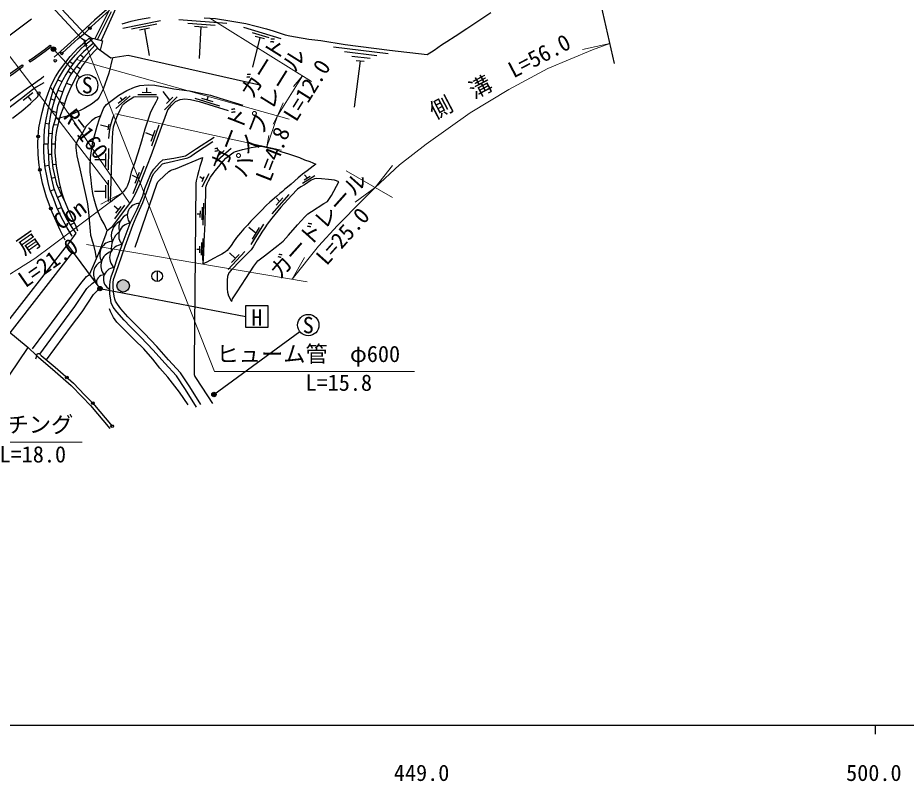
# Model space of a CAD drawing. Units: millimetres at full size, sheet at 1:1000; details may follow other scales. Extents: x 40000 to 680000, y 20000 to 380000.
# Drawn here: x 471600 to 571485, y 198715 to 284496 of the extents above; entities that cross this region are included whole.
import ezdxf
from ezdxf.enums import TextEntityAlignment as Align

# ---------------------------------------------------------------- set-up
doc = ezdxf.new("R2010")
doc.units = ezdxf.units.MM
doc.header["$LTSCALE"] = 1000
for name, color, linetype, lineweight in [('M-BGD', 7, 'Continuous', 25), ('M-BGD-EXST', 7, 'Continuous', 25), ('M-BMK-OTRS', 5, 'Continuous', 25), ('M-STR-HTXT', 7, 'Continuous', 13), ('M-STR-STRC', 7, 'Continuous', 25), ('M-TTL-BAND', 7, 'Continuous', 25)]:
    doc.layers.add(name, color=color, linetype=linetype, lineweight=lineweight)
doc.styles.add('ＭＳ ゴシック', font='')
doc.styles.get('ＭＳ ゴシック').set_extended_font_data('MS Gothic')

# ---------------------------------------------------------------- blocks, each defined once
blk = doc.blocks.new('open_arrow')
at = {"color": 0, "linetype": 'Continuous', "lineweight": -2}
blk.add_lwpolyline([(7.5, 1.25), (0, 0), (7.5, -1.25)], dxfattribs=at)

msp = doc.modelspace()

# ---------------------------------------------------------------- hatches: boundary and pattern name
at = {"layer": 'M-BGD'}
msp.add_hatch(color=256, dxfattribs=at).paths.add_polyline_path([(482748, 254379, 1), (484148, 254379, 0.41421), (483448, 255079, 0.41421)])
at = {"layer": 'M-BGD-EXST'}
for points in [[(475392, 280854, 0.41421), (475731, 280754, 0.41421), (475831, 281093, 1)], [(480624, 253947, 0.41421), (480963, 253847, 0.41421), (481063, 254186, 1)], [(493433, 242052, 0.41421), (493772, 241952, 0.41421), (493872, 242291, 1)]]:
    msp.add_hatch(color=256, dxfattribs=at).paths.add_polyline_path(points)

# ---------------------------------------------------------------- linework, layer by layer
at = {"layer": 'M-BGD'}
for p, q in [((482193, 285942), (480265, 282125)), ((480553, 282050), (482150, 285219)), ((482630, 285578), (480983, 281940)), ((483398, 283313), (487638, 284185)), ((484378, 283239), (487240, 283830)), ((489711, 284295), (495105, 283876)), ((490738, 283895), (493777, 283662)), ((485282, 283142), (486401, 283368)), ((485841, 283255), (486379, 280272)), ((491459, 283556), (492877, 283449)), ((492168, 283502), (491985, 279905)), ((496992, 283435), (501186, 282186)), ((497939, 282826), (499844, 282279)), ((498820, 282293), (497976, 278963)), ((498302, 282433), (499337, 282153)), ((507103, 281235), (513259, 280473)), ((508320, 280690), (511957, 280256)), ((478667, 280343), (479016, 280047)), ((509175, 280177), (511213, 279941)), ((509648, 279711), (510549, 279605)), ((477452, 279595), (477819, 279334)), ((478219, 279051), (478638, 278753)), ((510099, 279658), (509408, 274459)), ((477248, 278501), (477640, 278237)), ((476102, 277530), (476569, 277347)), ((477074, 277149), (477664, 276918)), ((472195, 275247), (473301, 276086)), ((476111, 276374), (476659, 276165)), ((482613, 274298), (484233, 275721)), ((485105, 275875), (487194, 275875)), ((485601, 276122), (486582, 276112)), ((486092, 276117), (486102, 276623)), ((488678, 275222), (487934, 276212)), ((472748, 275666), (473101, 275208)), ((475326, 275391), (475738, 275254)), ((476266, 275078), (476863, 274879)), ((482872, 274893), (483816, 275642)), ((483344, 275268), (483141, 275537)), ((488105, 274150), (489512, 275618)), ((488309, 274860), (489047, 275584)), ((491493, 275461), (494274, 274621)), ((492272, 275468), (493522, 275072)), ((492897, 275270), (493003, 275625)), ((475408, 274067), (475958, 273868)), ((474717, 272640), (475125, 272586)), ((475639, 272518), (476095, 272457)), ((481812, 272221), (480911, 272421)), ((481757, 271916), (481867, 272525)), ((486607, 270631), (487051, 271853)), ((486655, 270105), (487496, 272474)), ((475065, 271513), (475460, 271481)), ((486829, 271242), (485993, 271566)), ((474554, 270315), (475005, 270328)), ((475391, 270338), (475817, 270350)), ((481789, 269798), (481779, 267407)), ((493791, 268290), (495607, 269858)), ((494464, 269278), (493988, 269821)), ((475031, 269180), (475377, 269176)), ((481480, 269256), (481480, 267779)), ((494112, 268969), (494816, 269586)), ((474669, 267846), (475104, 267924)), ((475504, 267995), (475904, 268066)), ((481480, 268517), (480264, 268535)), ((484591, 264760), (485821, 267873)), ((485038, 266525), (484488, 266787)), ((484803, 265900), (485274, 267149)), ((492333, 265485), (493135, 267018)), ((503624, 265917), (504979, 266771)), ((503791, 266284), (504458, 266711)), ((504125, 266497), (503837, 266851)), ((475366, 266484), (475793, 266585)), ((481453, 265698), (481453, 264220)), ((481762, 266239), (481751, 263849)), ((492443, 266369), (492073, 266609)), ((492317, 266090), (492569, 266648)), ((475274, 265063), (475698, 265213)), ((476165, 265378), (476370, 265450)), ((481453, 264959), (480237, 264977)), ((476049, 264317), (476521, 264555)), ((500204, 262461), (502095, 264623)), ((500643, 263449), (501416, 264279)), ((501030, 263864), (500696, 264210)), ((476072, 263019), (476498, 263196)), ((482938, 262915), (482419, 263347)), ((482495, 261899), (483652, 263445)), ((482635, 262526), (483241, 263304)), ((492092, 262794), (492080, 262050)), ((492320, 263199), (492283, 261786)), ((492477, 263674), (492412, 261208)), ((492086, 262422), (491766, 262425)), ((498380, 260279), (497572, 260933)), ((497858, 259025), (499246, 261324)), ((497976, 259618), (498784, 260940)), ((492424, 259702), (492359, 257236)), ((469961, 249710), (477180, 258975)), ((492039, 258822), (492027, 258078)), ((492267, 259228), (492230, 257814)), ((470760, 249108), (477800, 258144)), ((492033, 258450), (491713, 258453)), ((495257, 256198), (497111, 258222)), ((496071, 257456), (495387, 258084)), ((495641, 257003), (496501, 257908)), ((487276, 256063), (487276, 254863))]:
    msp.add_line(p, q, dxfattribs=at)
for points in [[(479253, 281871), (478812, 282149), (468967, 292708)], [(479967, 282130), (479198, 282615), (469452, 293067)], [(482310, 286026), (481359, 285217), (480240, 284229), (478817, 282902), (478308, 282416), (475709, 280084)], [(476538, 280496), (477558, 281435), (478372, 282177), (479168, 282812), (479885, 283501), (480699, 284252), (481533, 285016), (481881, 285325)], [(492568, 284509), (493834, 284402), (495438, 284153), (497231, 283849), (498417, 283546), (499577, 283260), (500308, 283019), (500985, 282788), (501653, 282592), (502179, 282467), (502830, 282360), (504321, 282092), (505685, 281941), (508413, 281504), (513397, 280853), (517641, 280354), (518421, 280858), (519242, 281450), (519837, 281831), (520765, 282431), (522086, 283287), (523436, 284174), (524772, 285073)], [(483346, 283807), (484349, 284100), (485169, 284314), (485828, 284430), (486479, 284528)], [(476932, 259510), (476351, 260623), (475479, 262655), (474826, 264324), (474366, 265921), (474099, 267406), (473982, 268250), (473893, 269158), (473873, 270384), (473893, 271165), (473973, 272112), (474102, 272840), (474352, 273857), (474612, 274848), (475021, 276044), (475361, 276925), (475859, 277852), (476278, 278560), (476908, 279370), (477496, 280148), (478385, 281106), (479163, 281794), (479633, 282197), (480558, 281074), (482052, 279981), (484028, 280303), (498819, 276952)], [(477731, 259972), (477167, 260885), (476490, 262126), (476004, 263163), (475643, 264103), (475214, 265219), (475000, 265986), (474853, 266753), (474695, 267646), (474559, 268718), (474548, 269588), (474559, 271043), (474604, 271888), (474752, 272873), (475011, 274136), (475326, 275391), (475670, 276586), (476168, 277672), (476737, 278621), (477335, 279455), (478076, 280340), (478709, 281027), (479388, 281643), (479796, 281999)], [(479901, 281872), (479985, 282197), (481122, 281904), (480853, 280858)], [(480096, 281635), (478972, 280659), (478362, 280027), (477932, 279494), (477397, 278738), (477009, 278123), (476667, 277540), (476201, 276626), (475850, 275642), (475522, 274497), (475295, 273637), (475101, 272443), (475065, 271513), (474986, 269956), (475046, 268930), (475106, 267883), (475226, 267094), (475383, 266412), (475614, 265426), (475969, 264527), (476274, 263727), (476722, 262666), (477050, 261976), (477432, 261347), (477846, 260705), (478123, 260302)], [(480260, 281436), (479631, 280693), (479016, 280047), (478424, 279316), (477979, 278741), (477471, 277987), (477126, 277265), (476788, 276503), (476388, 275452), (476081, 274513), (475835, 273223), (475505, 272038), (475395, 270677), (475375, 269057), (475549, 267615), (475965, 265856), (476446, 264703), (476933, 263739)], [(480558, 281074), (479528, 279989), (478838, 279090), (478228, 278064), (477435, 276452), (477123, 275660), (476656, 274257), (476422, 273580), (476162, 272749), (475954, 271839), (475850, 271073), (475772, 269360), (475928, 267829), (476240, 265982), (476500, 264918), (476825, 263994), (477306, 262852), (478111, 261087), (478332, 260540)], [(482237, 280005), (481856, 278262), (481213, 276490), (480766, 275573), (480534, 275289), (479884, 274788), (479058, 274308), (477961, 273760), (477138, 273433), (475967, 273159)], [(456888, 266264), (457881, 266751), (458856, 267273), (460198, 267970), (461557, 268736), (462445, 269310), (463699, 270146), (465254, 271195), (466735, 272205), (467902, 273092), (469261, 274085), (470445, 274959), (471306, 275597), (472127, 276225), (472694, 276641), (473204, 276971), (473792, 277366), (474281, 277710), (474532, 277947)], [(474513, 277199), (473664, 276706), (473263, 276385), (472002, 275422), (469342, 273438)], [(481664, 260593), (481298, 261338), (480960, 261921), (480648, 262638), (480404, 263329), (480181, 264100), (480040, 264762), (479931, 265516), (479844, 266265), (479736, 267187), (479747, 267849), (479790, 268772), (480040, 270599), (480301, 271510), (480529, 272324), (480790, 273138), (481062, 273826), (481279, 274390), (481583, 274748), (482213, 275248), (482973, 275812), (483863, 276311), (484721, 276691), (485340, 276897), (486242, 276962), (487013, 276908), (488218, 276702), (489152, 276528), (490914, 276290), (493269, 275810), (494335, 275474), (496904, 274693)], [(470995, 273221), (472154, 274105), (473042, 274876), (473864, 275660), (473917, 275878)], [(479658, 255655), (480111, 256657), (480827, 258323), (481556, 260236), (481664, 260593), (482272, 261093), (484398, 263878), (484881, 264786), (485363, 265889), (486609, 269016), (488477, 274150), (488876, 274655), (489346, 275089), (489839, 275300), (490367, 275371), (491025, 275312), (492000, 275077), (495261, 274087)], [(482038, 263802), (482244, 270935), (482286, 271595), (482380, 272231), (482589, 272899), (482756, 273347), (482878, 273656), (483114, 274146), (483381, 274683), (483575, 274877), (483833, 275100), (484220, 275337), (484637, 275603), (484822, 275650), (487309, 275622), (487294, 275405), (487127, 275016), (486710, 274252), (486495, 273767), (486234, 272976), (485895, 271977), (485501, 270620), (485084, 269278), (484721, 268135), (484362, 267150), (484109, 266170), (483949, 265635), (483840, 265425), (483500, 264989), (483149, 264645), (482474, 264142), (482037, 263772)], [(480926, 273482), (480332, 273255), (479880, 272923), (479297, 272310), (478854, 271507), (478472, 270965), (478253, 270568), (478130, 270265), (478117, 269872), (478246, 268991), (478582, 267528), (478975, 265655), (479285, 264298), (479427, 263582), (479568, 262647), (479639, 261793), (479755, 260530), (479788, 260053), (479833, 259840), (479963, 259429), (480065, 259111), (480286, 258169), (480423, 257441)], [(481828, 270940), (481910, 271737), (482020, 272347), (482219, 272992), (482433, 273611)], [(491712, 240739), (490474, 242719), (489432, 244262), (488118, 245688), (486819, 247157), (485434, 248619), (484229, 249804), (483547, 250519), (482744, 251442), (482333, 251995), (482118, 252475), (482010, 253043), (481947, 253452), (481959, 253818), (481964, 254423), (481996, 254883), (482096, 255392), (482357, 256106), (482705, 257176), (483339, 259007), (484228, 261408), (485038, 262990), (485655, 264504), (485882, 265316), (486222, 266147), (486552, 266962), (486909, 267471), (487547, 268205), (487925, 268524), (489130, 268715), (490468, 269002), (490919, 269280), (491699, 269806), (493670, 271084)], [(492198, 241043), (490955, 243032), (489883, 244619), (488544, 246072), (487242, 247545), (485843, 249021), (484638, 250206), (483972, 250906), (483191, 251802), (482802, 252326), (482587, 252648), (482504, 252885), (482440, 253229), (482371, 253711), (482315, 254347), (482308, 254768), (482357, 255079), (482509, 255507), (482918, 256658), (483665, 258844), (484523, 261195), (484924, 262086), (485644, 263748), (485955, 264583), (486363, 265671), (486688, 266541), (486847, 266976), (487165, 267294), (487884, 268075), (488119, 268151), (490726, 268768), (491031, 268927), (491590, 269307), (493521, 270594)], [(484780, 258729), (487251, 265813), (487339, 266047), (487495, 266222), (488577, 267206), (488753, 267333), (488938, 267411), (489319, 267535), (492381, 268784), (492319, 268620), (492241, 268332), (492085, 267785), (491960, 267348), (491796, 266763), (491717, 266481), (491639, 266161), (491624, 265896), (491448, 245715), (491435, 245304), (491413, 244909), (491421, 244657), (491449, 244420), (491521, 244204), (491672, 243981), (493486, 241154)], [(476498, 263196), (477501, 261241), (477948, 261445)], [(478123, 260302), (477180, 258975), (480844, 254066)], [(460017, 257027), (466614, 252188), (467547, 251448), (469813, 249812), (470381, 249420), (472774, 247448), (473724, 246537), (473971, 246308), (475520, 244997), (477596, 243194), (478824, 241900), (479760, 240947), (481938, 238362)], [(473260, 247311), (476047, 251060), (477215, 252657), (478694, 254627), (479318, 255423), (479648, 255669)], [(474062, 246714), (476851, 250466), (478019, 252061), (479358, 254078), (479964, 254658), (480246, 254868)], [(474821, 246058), (477656, 249873), (478822, 251466), (480108, 253412), (480611, 253893), (480844, 254066)], [(490752, 241004), (489772, 242423), (488454, 244112), (487575, 245108), (486797, 246122), (485766, 247287), (484718, 248317), (482756, 250280), (482351, 250821), (482199, 251108), (482030, 251500), (481928, 251800)], [(468841, 235356), (469500, 239650), (470044, 243323), (470670, 244343), (472774, 247448)], [(473628, 246169), (473835, 246756), (473993, 246779), (474240, 246550), (475789, 245238), (477865, 243436), (479093, 242141), (480029, 241189), (482207, 238604)]]:
    msp.add_lwpolyline(points, dxfattribs=at)
for points in [[(492454, 256868), (492526, 258009), (492555, 259367), (492657, 261365), (492715, 263257), (492732, 265102), (492742, 265393), (492780, 265593), (492885, 265870), (493033, 266161), (493272, 266581), (493559, 267002), (493793, 267317), (494189, 267803), (494462, 268129), (494715, 268415), (494987, 268711), (495273, 268950), (495617, 269212), (495885, 269394), (496081, 269485), (496472, 269599), (496859, 269695), (497407, 269819), (497837, 269914), (498314, 270005), (498653, 270048), (498982, 270052), (499350, 270009), (499785, 269895), (500344, 269756), (500783, 269623), (501299, 269427), (502027, 269199), (502720, 268968), (503283, 268795), (503851, 268545), (504424, 268343), (505093, 268064), (504823, 267817), (504455, 267549), (504142, 267295), (503620, 266933), (503346, 266707), (503110, 266510), (502347, 265818), (501934, 265482), (501616, 265241), (501353, 264994), (501056, 264741), (500672, 264429), (499926, 263786), (499541, 263418), (498998, 262848), (498608, 262457), (498163, 262008), (497801, 261634), (497422, 261179), (497027, 260799), (496654, 260338), (496204, 259806), (495869, 259328), (495573, 258922), (495282, 258522), (495134, 258341), (494969, 258193), (494843, 258110), (494524, 257945), (494102, 257726), (493663, 257496), (493191, 257216), (492845, 257035), (492587, 256937)], [(495667, 252633), (495749, 252908), (496272, 253705), (497235, 255204), (498143, 256578), (498583, 257169), (499325, 257760), (500866, 258942), (501447, 259399), (502052, 260059), (503043, 261228), (503868, 262149), (504212, 262479), (504625, 262740), (506008, 263611), (506415, 263853), (506581, 264074), (506856, 264514), (507683, 266047), (507430, 266190), (507199, 266245), (506537, 266311), (505755, 266399), (505193, 266432), (504972, 266410), (504598, 266234), (503836, 265726), (503406, 265506), (503043, 265253), (502392, 264514), (501168, 263224), (500164, 261967), (499634, 261316), (499370, 260886), (499050, 260424), (498532, 259531), (498069, 258771), (497827, 258407), (497375, 257989), (496648, 257218), (495599, 256146), (495335, 255848), (495169, 255419), (495158, 255022), (495147, 254560), (495136, 254042), (495186, 253661), (495301, 253255), (495424, 252977), (495551, 252746)]]:
    msp.add_lwpolyline(points, close=True, dxfattribs=at)
for centre, radius in [((479700, 283323), 150), ((475822, 279677), 150), ((476538, 280496), 150), ((473952, 276024), 150), ((473893, 271165), 150), ((474099, 267406), 150), ((475322, 263056), 150), ((487276, 255463), 600), ((483448, 254379), 700), ((477120, 244082), 150), ((480029, 241189), 150), ((482207, 238604), 150)]:
    msp.add_circle(centre, radius, dxfattribs=at)
for centre, radius, start, end in [((485258, 262279), 1349, 88.29349, 220.23613), ((484599, 260953), 1637, 114.54368, 196.55755), ((483883, 260044), 1766, 116.01988, 202.27163), ((484362, 259993), 1421, 95.39844, 223.97094), ((484732, 258462), 2645, 130.05293, 184.83463), ((482299, 257886), 1489, 91.9323, 210.5968), ((483386, 257542), 1466, 91.80936, 230.60879), ((482614, 256656), 1665, 108.14513, 218.90484), ((481642, 255732), 1530, 114.1035, 218.84358), ((482493, 255147), 1262, 91.69966, 245.08343), ((481289, 254773), 838, 87.99427, 195.14902)]:
    msp.add_arc(centre, radius, start, end, dxfattribs=at)
at = {"layer": 'M-BGD-EXST'}
for p, q in [((475612, 280973), (478585, 277798)), ((480844, 254066), (497226, 250936)), ((493653, 242171), (503293, 249253))]:
    msp.add_line(p, q, dxfattribs=at)
msp.add_lwpolyline([(497226, 252186), (499726, 252186), (499726, 249686), (497226, 249686)], close=True, dxfattribs=at)
for centre, radius in [((475612, 280973), 250), ((479405, 276922), 1200), ((480844, 254066), 250), ((504260, 249963), 1200), ((493653, 242171), 250)]:
    msp.add_circle(centre, radius, dxfattribs=at)
at = {"layer": 'M-BMK-OTRS'}
msp.add_line((538676, 279349), (522893, 349182), dxfattribs=at)
at = {"layer": 'M-STR-HTXT'}
for p, q in [((467624, 284161), (481760, 265736)), ((493201, 284456), (504631, 277330)), ((538165, 281613), (535089, 280949)), ((478196, 279821), (502125, 273112)), ((500812, 273481), (503609, 277967)), ((503609, 277967), (502590, 276793)), ((475280, 276716), (484109, 263735)), ((500812, 273480), (501432, 274947)), ((482605, 273717), (501266, 269631)), ((499584, 269999), (500812, 273480)), ((500812, 273481), (500304, 272543)), ((499584, 269999), (499818, 271270)), ((511784, 265427), (513728, 267915)), ((508526, 267288), (513731, 264316)), ((480923, 263536), (483365, 264829)), ((509526, 263787), (511784, 265427)), ((479341, 259005), (504147, 254838)), ((502462, 255121), (503830, 257544))]:
    msp.add_line(p, q, dxfattribs=at)
for points in [[(479027, 282014), (493707, 244762), (516196, 244762)], [(511784, 265427), (514512, 267970), (517528, 270297), (522475, 273832), (526806, 276441), (531204, 278782), (536199, 280884), (538165, 281613)], [(467053, 253566), (468715, 254464), (473529, 257435), (475416, 258862), (483365, 264829)], [(502462, 255121), (505413, 258837), (507550, 261158), (510329, 263981), (511784, 265427)], [(438568, 259989), (460146, 236829), (478838, 236829)]]:
    msp.add_lwpolyline(points, dxfattribs=at)
at = {"layer": 'M-STR-STRC'}
for p, q in [((475243, 281414), (475366, 281256)), ((472859, 279703), (472964, 279533)), ((472080, 279212), (472201, 279052))]:
    msp.add_line(p, q, dxfattribs=at)
for points in [[(469151, 281480), (470593, 282459), (471661, 283259), (473138, 284380)], [(472859, 279703), (473229, 279931), (474578, 280895), (475243, 281414)], [(472964, 279533), (473340, 279764), (474698, 280734), (475366, 281256)], [(468354, 276590), (468710, 276845), (470103, 277787), (471059, 278442), (472080, 279212)], [(468470, 276428), (468824, 276680), (470215, 277622), (471176, 278279), (472201, 279052)]]:
    msp.add_lwpolyline(points, dxfattribs=at)
at = {"layer": 'M-TTL-BAND'}
for p, q in [((40000, 205000), (579000, 205000)), ((568000, 205000), (568000, 204000))]:
    msp.add_line(p, q, dxfattribs=at)

# ---------------------------------------------------------------- block references
at = {"layer": 'M-STR-HTXT', "xscale": 100, "yscale": 100, "rotation": 291.5}
msp.add_blockref('open_arrow', (479027, 282014), dxfattribs=at)

# ---------------------------------------------------------------- texts
at = {"layer": 'M-BGD-EXST', "style": 'ＭＳ ゴシック'}
for s, p in [('S', (479405, 276922)), ('H', (498467, 250805)), ('S', (504260, 249963))]:
    msp.add_text(s, height=1833, dxfattribs=at).set_placement(p, align=Align.MIDDLE_CENTER)
at = {"layer": 'M-STR-HTXT', "style": 'ＭＳ ゴシック'}
for s, rotation, p in [('ガード', 57.995, (500451, 278172)), ('側\u3000溝\u3000L=56.0', 27.719, (526481, 276597)), ('レール', 57.995, (502580, 276906)), ('L=12.0', 57.995, (505348, 275575)), ('R=160', 307.892, (478117, 270546)), ('ガード', 68.629, (496742, 270388)), ('パイプ', 68.629, (499146, 269701)), ('L=4.8', 68.629, (501630, 268654)), ('ガードレール', 48.18, (506474, 260235)), ('路\u3000肩\u3000Con', 34.875, (474173, 258337)), ('L=25.0', 48.18, (509217, 258978)), ('L=21.0', 34.875, (475841, 255786))]:
    msp.add_text(s, height=1833, rotation=rotation, dxfattribs=at).set_placement(p, align=Align.BOTTOM_CENTER)
for s, p in [('ヒューム管\u3000φ600', (493946, 245262)), ('グレーチング', (462838, 237329))]:
    msp.add_text(s, height=1833, dxfattribs=at).set_placement(p, align=Align.BOTTOM_LEFT)
for s, p in [('L=15.8', (507689, 242033)), ('L=18.0', (473288, 233982))]:
    msp.add_text(s, height=1833, dxfattribs=at).set_placement(p, align=Align.BOTTOM_CENTER)
at = {"layer": 'M-TTL-BAND', "style": 'ＭＳ ゴシック'}
for s, p in [('449.0', (517000, 198195)), ('500.0', (567844, 198195))]:
    msp.add_text(s, height=1833, dxfattribs=at).set_placement(p, align=Align.BOTTOM_CENTER)

doc.saveas('drawing.dxf')
